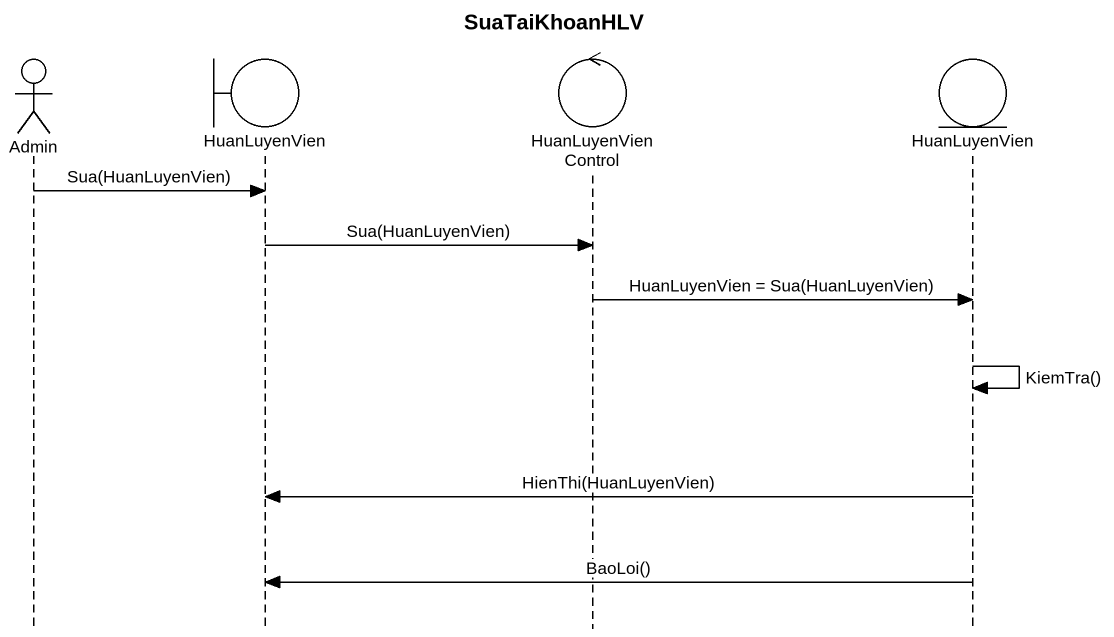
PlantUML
@startuml
title SuaTaiKhoanHLV
hide footbox
actor Admin
boundary HuanLuyenVien
control HuanLuyenVienControl
entity "HuanLuyenVien" as HuanLuyenVien_2

Admin -> HuanLuyenVien : Sua(HuanLuyenVien)
HuanLuyenVien -> HuanLuyenVienControl : Sua(HuanLuyenVien)
HuanLuyenVienControl -> HuanLuyenVien_2 : HuanLuyenVien = Sua(HuanLuyenVien)
HuanLuyenVien_2 -> HuanLuyenVien_2 : KiemTra()
HuanLuyenVien_2 -> HuanLuyenVien : HienThi(HuanLuyenVien)
HuanLuyenVien_2 -> HuanLuyenVien : BaoLoi()
@enduml
